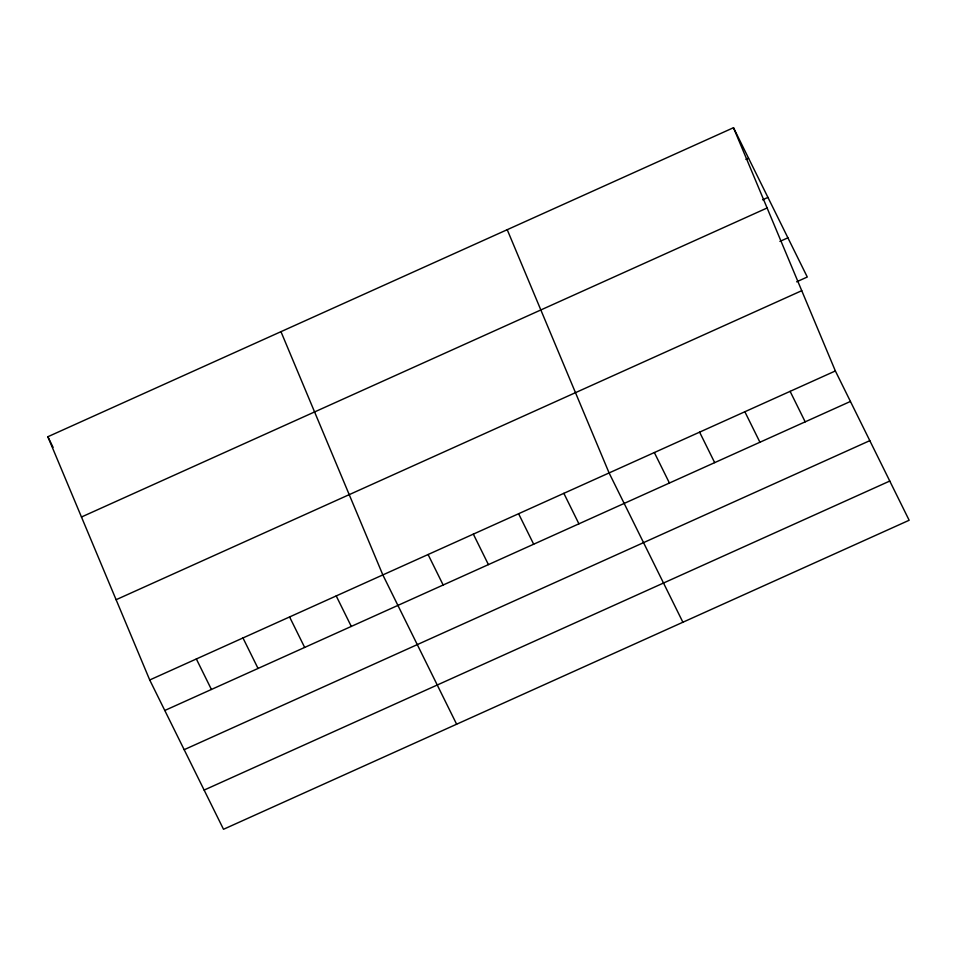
<?xml version="1.0" encoding="UTF-8"?>
<svg xmlns="http://www.w3.org/2000/svg" width="957" height="957" viewBox="0 0 957 957"><rect width="100%" height="100%" fill="white"/><g stroke="black" fill="none" stroke-linecap="round" stroke-linejoin="round"><path stroke-width="1.44" d="M733.493 127.712L835.365 370.957L909.15 520.261L223.507 829.288L149.723 679.984L47.85 436.739L733.493 127.712L807.277 277.016L796.631 281.813M745.898 159.412L748.553 158.204M762.609 199.81L767.933 197.417M81.465 517.007L767.107 207.98M779.919 241.415L787.898 237.815M116.108 599.716L801.739 290.689M149.723 679.984L835.365 370.957M164.795 710.477L850.426 401.45M184.175 749.678L869.805 440.651M204.14 790.075L889.771 481.048M790.111 391.353L805.184 421.846M744.857 411.749L759.93 442.242M699.603 432.145L714.676 462.638M654.349 452.541L669.422 483.034M682.891 622.241L609.095 472.937L507.222 229.692M563.852 493.334L578.913 523.826M518.598 513.73L533.671 544.222M473.344 534.126L488.417 564.618M428.09 554.522L443.163 585.014M456.633 724.222L382.836 574.918L280.963 331.672M336.218 595.924L351.291 626.416M289.588 616.942L304.661 647.434M242.97 637.96L258.043 668.441M196.341 658.966L211.413 689.459M47.85 436.739L53.09 447.35"/></g></svg>
